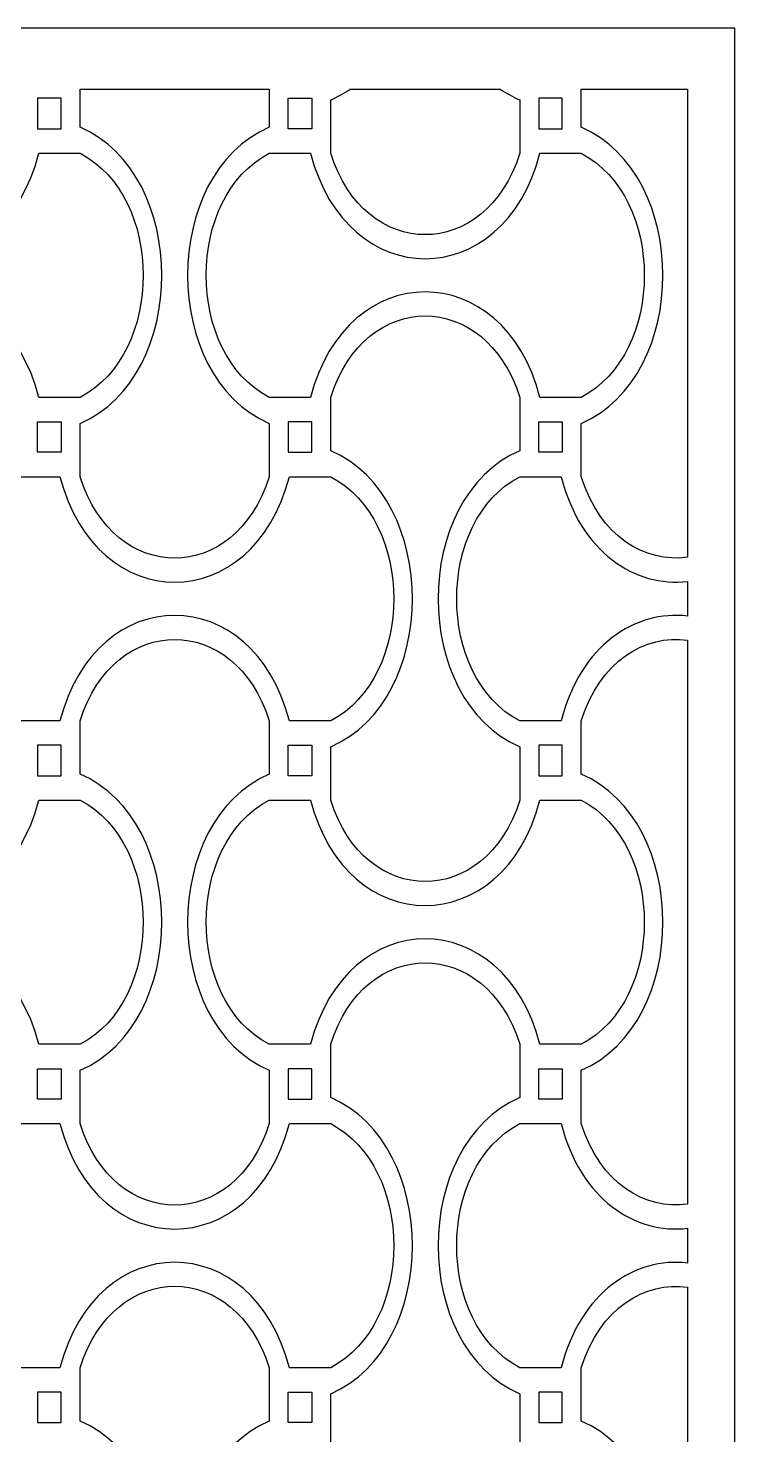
# Model space of a CAD drawing. Header units: centimetres. Extents: x -27 to -22.3, y -9 to 9.
# Drawn here: x -24.519 to -22.266, y 4.515 to 9.001 of the extents above; entities that cross this region are included whole.
import ezdxf

# ---------------------------------------------------------------- set-up
doc = ezdxf.new("R2010")
doc.units = ezdxf.units.CM
doc.header["$MEASUREMENT"] = 0
doc.layers.add('layer 1', color=7, linetype='Continuous')

msp = doc.modelspace()

# ---------------------------------------------------------------- linework, layer by layer
at = {"layer": 'layer 1', "color": 250, "lineweight": 30}
for points, knots in [([(-26.99915, -9.00021), (-26.99915, -9.00021), (-26.99915, 9.00076), (-26.99915, 9.00076), (-26.99915, 9.00076), (-26.99915, 9.00076), (-22.26579, 9.00076), (-22.26579, 9.00076), (-22.26579, 9.00076), (-22.26579, 9.00076), (-22.26579, -9.00021), (-22.26579, -9.00021), (-22.26579, -9.00021), (-22.26579, -9.00021), (-26.99915, -9.00021), (-26.99915, -9.00021)], [0, 0, 0, 0, 0.2, 0.2, 0.2, 0.2, 0.4, 0.4, 0.4, 0.4, 0.6, 0.6, 0.6, 0.6, 1, 1, 1, 1]), ([(-23.75062, 8.80616), (-23.75062, 8.80616), (-24.35359, 8.80616), (-24.35359, 8.80616), (-24.35359, 8.80616), (-24.35359, 8.80616), (-24.35359, 8.68471), (-24.35359, 8.68471), (-24.35359, 8.68471), (-24.00639, 8.53571), (-24.00639, 7.88952), (-24.35359, 7.74051), (-24.35359, 7.74051), (-24.35359, 7.74051), (-24.35359, 7.57042), (-24.35359, 7.57042), (-24.35359, 7.57042), (-24.35359, 7.57042), (-24.35359, 7.57042), (-24.35359, 7.57042), (-24.35359, 7.57042), (-24.24547, 7.22427), (-23.85874, 7.22427), (-23.75062, 7.57042), (-23.75062, 7.57042), (-23.75062, 7.57042), (-23.75062, 7.74051), (-23.75062, 7.74051), (-23.75062, 7.74051), (-24.09781, 7.88952), (-24.09781, 8.53571), (-23.75062, 8.68471), (-23.75062, 8.68471), (-23.75062, 8.68471), (-23.75062, 8.80616), (-23.75062, 8.80616)], [0, 0, 0, 0, 0.1, 0.1, 0.1, 0.1, 0.2, 0.2, 0.2, 0.2, 0.3, 0.3, 0.3, 0.3, 0.4, 0.4, 0.4, 0.4, 0.5, 0.5, 0.5, 0.5, 0.6, 0.6, 0.6, 0.6, 0.7, 0.7, 0.7, 0.7, 0.8, 0.8, 0.8, 0.8, 1, 1, 1, 1]), ([(-23.01371, 8.80616), (-23.01371, 8.80616), (-23.49262, 8.80616), (-23.49262, 8.80616), (-23.49262, 8.80616), (-23.51189, 8.79291), (-23.53256, 8.7814), (-23.55465, 8.77192), (-23.55465, 8.77192), (-23.55465, 8.77192), (-23.55465, 8.60182), (-23.55465, 8.60182), (-23.55465, 8.60182), (-23.44653, 8.25568), (-23.05979, 8.25568), (-22.95167, 8.60182), (-22.95167, 8.60182), (-22.95167, 8.60182), (-22.95167, 8.60182), (-22.95167, 8.60182), (-22.95167, 8.60182), (-22.95167, 8.60182), (-22.95167, 8.77192), (-22.95167, 8.77192), (-22.95167, 8.77192), (-22.97376, 8.7814), (-22.99444, 8.79291), (-23.01371, 8.80616)], [0, 0, 0, 0, 0.125, 0.125, 0.125, 0.125, 0.25, 0.25, 0.25, 0.25, 0.375, 0.375, 0.375, 0.375, 0.5, 0.5, 0.5, 0.5, 0.625, 0.625, 0.625, 0.625, 0.75, 0.75, 0.75, 0.75, 1, 1, 1, 1]), ([(-22.41653, 7.31354), (-22.41653, 7.31354), (-22.41653, 8.80616), (-22.41653, 8.80616), (-22.41653, 8.80616), (-22.41653, 8.80616), (-22.75571, 8.80616), (-22.75571, 8.80616), (-22.75571, 8.80616), (-22.75571, 8.80616), (-22.75571, 8.68471), (-22.75571, 8.68471), (-22.75571, 8.68471), (-22.40851, 8.53571), (-22.40851, 7.88952), (-22.75571, 7.74051), (-22.75571, 7.74051), (-22.75571, 7.74051), (-22.75571, 7.57042), (-22.75571, 7.57042), (-22.75571, 7.57042), (-22.75571, 7.57042), (-22.75571, 7.57042), (-22.75571, 7.57042), (-22.75571, 7.57042), (-22.69614, 7.37973), (-22.55203, 7.29413), (-22.41653, 7.31354)], [0, 0, 0, 0, 0.125, 0.125, 0.125, 0.125, 0.25, 0.25, 0.25, 0.25, 0.375, 0.375, 0.375, 0.375, 0.5, 0.5, 0.5, 0.5, 0.625, 0.625, 0.625, 0.625, 0.75, 0.75, 0.75, 0.75, 1, 1, 1, 1]), ([(-24.41389, 8.77697), (-24.41389, 8.77697), (-24.41389, 8.67966), (-24.41389, 8.67966), (-24.41389, 8.67966), (-24.41389, 8.67966), (-24.48926, 8.67966), (-24.48926, 8.67966), (-24.48926, 8.67966), (-24.48926, 8.67966), (-24.48926, 8.77697), (-24.48926, 8.77697), (-24.48926, 8.77697), (-24.48926, 8.77697), (-24.41389, 8.77697), (-24.41389, 8.77697)], [0, 0, 0, 0, 0.2, 0.2, 0.2, 0.2, 0.4, 0.4, 0.4, 0.4, 0.6, 0.6, 0.6, 0.6, 1, 1, 1, 1]), ([(-23.61495, 8.77697), (-23.61495, 8.77697), (-23.69032, 8.77697), (-23.69032, 8.77697), (-23.69032, 8.77697), (-23.69032, 8.77697), (-23.69032, 8.67966), (-23.69032, 8.67966), (-23.69032, 8.67966), (-23.69032, 8.67966), (-23.61495, 8.67966), (-23.61495, 8.67966), (-23.61495, 8.67966), (-23.61495, 8.67966), (-23.61495, 8.77697), (-23.61495, 8.77697)], [0, 0, 0, 0, 0.2, 0.2, 0.2, 0.2, 0.4, 0.4, 0.4, 0.4, 0.6, 0.6, 0.6, 0.6, 1, 1, 1, 1]), ([(-22.816, 8.77697), (-22.816, 8.77697), (-22.816, 8.67966), (-22.816, 8.67966), (-22.816, 8.67966), (-22.816, 8.67966), (-22.89137, 8.67966), (-22.89137, 8.67966), (-22.89137, 8.67966), (-22.89137, 8.67966), (-22.89137, 8.77697), (-22.89137, 8.77697), (-22.89137, 8.77697), (-22.89137, 8.77697), (-22.816, 8.77697), (-22.816, 8.77697)], [0, 0, 0, 0, 0.2, 0.2, 0.2, 0.2, 0.4, 0.4, 0.4, 0.4, 0.6, 0.6, 0.6, 0.6, 1, 1, 1, 1]), ([(-25.3485, 7.8234), (-25.3485, 7.8234), (-25.21674, 7.8234), (-25.21674, 7.8234), (-25.21674, 7.8234), (-25.10132, 8.27162), (-24.60077, 8.27162), (-24.48535, 7.8234), (-24.48535, 7.8234), (-24.48535, 7.8234), (-24.35359, 7.8234), (-24.35359, 7.8234), (-24.35359, 7.8234), (-24.08547, 7.96298), (-24.08547, 8.46224), (-24.35359, 8.60182), (-24.35359, 8.60182), (-24.35359, 8.60182), (-24.48535, 8.60182), (-24.48535, 8.60182), (-24.48535, 8.60182), (-24.60077, 8.1536), (-25.10132, 8.1536), (-25.21674, 8.60182), (-25.21674, 8.60182), (-25.21674, 8.60182), (-25.3485, 8.60182), (-25.3485, 8.60182), (-25.3485, 8.60182), (-25.3485, 8.60182), (-25.3485, 8.60182), (-25.3485, 8.60182), (-25.3485, 8.60182), (-25.61663, 8.46224), (-25.61663, 7.96298), (-25.3485, 7.8234)], [0, 0, 0, 0, 0.1, 0.1, 0.1, 0.1, 0.2, 0.2, 0.2, 0.2, 0.3, 0.3, 0.3, 0.3, 0.4, 0.4, 0.4, 0.4, 0.5, 0.5, 0.5, 0.5, 0.6, 0.6, 0.6, 0.6, 0.7, 0.7, 0.7, 0.7, 0.8, 0.8, 0.8, 0.8, 1, 1, 1, 1]), ([(-23.75062, 7.8234), (-23.75062, 7.8234), (-23.61886, 7.8234), (-23.61886, 7.8234), (-23.61886, 7.8234), (-23.50343, 8.27162), (-23.00289, 8.27162), (-22.88746, 7.8234), (-22.88746, 7.8234), (-22.88746, 7.8234), (-22.75571, 7.8234), (-22.75571, 7.8234), (-22.75571, 7.8234), (-22.48758, 7.96298), (-22.48758, 8.46224), (-22.75571, 8.60182), (-22.75571, 8.60182), (-22.75571, 8.60182), (-22.88746, 8.60182), (-22.88746, 8.60182), (-22.88746, 8.60182), (-23.00289, 8.1536), (-23.50343, 8.1536), (-23.61886, 8.60182), (-23.61886, 8.60182), (-23.61886, 8.60182), (-23.75062, 8.60182), (-23.75062, 8.60182), (-23.75062, 8.60182), (-23.75062, 8.60182), (-23.75062, 8.60182), (-23.75062, 8.60182), (-23.75062, 8.60182), (-24.01874, 8.46224), (-24.01874, 7.96298), (-23.75062, 7.8234)], [0, 0, 0, 0, 0.1, 0.1, 0.1, 0.1, 0.2, 0.2, 0.2, 0.2, 0.3, 0.3, 0.3, 0.3, 0.4, 0.4, 0.4, 0.4, 0.5, 0.5, 0.5, 0.5, 0.6, 0.6, 0.6, 0.6, 0.7, 0.7, 0.7, 0.7, 0.8, 0.8, 0.8, 0.8, 1, 1, 1, 1]), ([(-23.55465, 7.8234), (-23.55465, 7.8234), (-23.55465, 7.65331), (-23.55465, 7.65331), (-23.55465, 7.65331), (-23.20745, 7.5043), (-23.20745, 6.85811), (-23.55465, 6.7091), (-23.55465, 6.7091), (-23.55465, 6.7091), (-23.55465, 6.53901), (-23.55465, 6.53901), (-23.55465, 6.53901), (-23.44653, 6.19287), (-23.05979, 6.19287), (-22.95167, 6.53901), (-22.95167, 6.53901), (-22.95167, 6.53901), (-22.95167, 6.53901), (-22.95167, 6.53901), (-22.95167, 6.53901), (-22.95167, 6.53901), (-22.95167, 6.7091), (-22.95167, 6.7091), (-22.95167, 6.7091), (-23.29887, 6.85811), (-23.29887, 7.5043), (-22.95167, 7.65331), (-22.95167, 7.65331), (-22.95167, 7.65331), (-22.95167, 7.8234), (-22.95167, 7.8234), (-22.95167, 7.8234), (-23.05979, 8.16954), (-23.44653, 8.16954), (-23.55465, 7.8234)], [0, 0, 0, 0, 0.1, 0.1, 0.1, 0.1, 0.2, 0.2, 0.2, 0.2, 0.3, 0.3, 0.3, 0.3, 0.4, 0.4, 0.4, 0.4, 0.5, 0.5, 0.5, 0.5, 0.6, 0.6, 0.6, 0.6, 0.7, 0.7, 0.7, 0.7, 0.8, 0.8, 0.8, 0.8, 1, 1, 1, 1]), ([(-24.48926, 7.74556), (-24.48926, 7.74556), (-24.48926, 7.64826), (-24.48926, 7.64826), (-24.48926, 7.64826), (-24.48926, 7.64826), (-24.41389, 7.64826), (-24.41389, 7.64826), (-24.41389, 7.64826), (-24.41389, 7.64826), (-24.41389, 7.74556), (-24.41389, 7.74556), (-24.41389, 7.74556), (-24.41389, 7.74556), (-24.48926, 7.74556), (-24.48926, 7.74556)], [0, 0, 0, 0, 0.2, 0.2, 0.2, 0.2, 0.4, 0.4, 0.4, 0.4, 0.6, 0.6, 0.6, 0.6, 1, 1, 1, 1]), ([(-23.69032, 7.64826), (-23.69032, 7.64826), (-23.69032, 7.74556), (-23.69032, 7.74556), (-23.69032, 7.74556), (-23.69032, 7.74556), (-23.61495, 7.74556), (-23.61495, 7.74556), (-23.61495, 7.74556), (-23.61495, 7.74556), (-23.61495, 7.64826), (-23.61495, 7.64826), (-23.61495, 7.64826), (-23.61495, 7.64826), (-23.69032, 7.64826), (-23.69032, 7.64826)], [0, 0, 0, 0, 0.2, 0.2, 0.2, 0.2, 0.4, 0.4, 0.4, 0.4, 0.6, 0.6, 0.6, 0.6, 1, 1, 1, 1]), ([(-22.89137, 7.74556), (-22.89137, 7.74556), (-22.89137, 7.64826), (-22.89137, 7.64826), (-22.89137, 7.64826), (-22.89137, 7.64826), (-22.816, 7.64826), (-22.816, 7.64826), (-22.816, 7.64826), (-22.816, 7.64826), (-22.816, 7.74556), (-22.816, 7.74556), (-22.816, 7.74556), (-22.816, 7.74556), (-22.89137, 7.74556), (-22.89137, 7.74556)], [0, 0, 0, 0, 0.2, 0.2, 0.2, 0.2, 0.4, 0.4, 0.4, 0.4, 0.6, 0.6, 0.6, 0.6, 1, 1, 1, 1]), ([(-23.55465, 7.57042), (-23.55465, 7.57042), (-23.68641, 7.57042), (-23.68641, 7.57042), (-23.68641, 7.57042), (-23.80183, 7.12219), (-24.30238, 7.12219), (-24.4178, 7.57042), (-24.4178, 7.57042), (-24.4178, 7.57042), (-24.54956, 7.57042), (-24.54956, 7.57042), (-24.54956, 7.57042), (-24.81769, 7.43084), (-24.81769, 6.93157), (-24.54956, 6.79199), (-24.54956, 6.79199), (-24.54956, 6.79199), (-24.54956, 6.79199), (-24.54956, 6.79199), (-24.54956, 6.79199), (-24.54956, 6.79199), (-24.4178, 6.79199), (-24.4178, 6.79199), (-24.4178, 6.79199), (-24.30238, 7.24021), (-23.80183, 7.24021), (-23.68641, 6.79199), (-23.68641, 6.79199), (-23.68641, 6.79199), (-23.55465, 6.79199), (-23.55465, 6.79199), (-23.55465, 6.79199), (-23.28652, 6.93157), (-23.28652, 7.43084), (-23.55465, 7.57042)], [0, 0, 0, 0, 0.1, 0.1, 0.1, 0.1, 0.2, 0.2, 0.2, 0.2, 0.3, 0.3, 0.3, 0.3, 0.4, 0.4, 0.4, 0.4, 0.5, 0.5, 0.5, 0.5, 0.6, 0.6, 0.6, 0.6, 0.7, 0.7, 0.7, 0.7, 0.8, 0.8, 0.8, 0.8, 1, 1, 1, 1]), ([(-22.41653, 7.12584), (-22.41653, 7.12584), (-22.41653, 7.23657), (-22.41653, 7.23657), (-22.41653, 7.23657), (-22.5824, 7.21674), (-22.75749, 7.328), (-22.81991, 7.57042), (-22.81991, 7.57042), (-22.81991, 7.57042), (-22.95167, 7.57042), (-22.95167, 7.57042), (-22.95167, 7.57042), (-23.2198, 7.43084), (-23.2198, 6.93157), (-22.95167, 6.79199), (-22.95167, 6.79199), (-22.95167, 6.79199), (-22.95167, 6.79199), (-22.95167, 6.79199), (-22.95167, 6.79199), (-22.95167, 6.79199), (-22.81991, 6.79199), (-22.81991, 6.79199), (-22.81991, 6.79199), (-22.75749, 7.03442), (-22.5824, 7.14567), (-22.41653, 7.12584)], [0, 0, 0, 0, 0.125, 0.125, 0.125, 0.125, 0.25, 0.25, 0.25, 0.25, 0.375, 0.375, 0.375, 0.375, 0.5, 0.5, 0.5, 0.5, 0.625, 0.625, 0.625, 0.625, 0.75, 0.75, 0.75, 0.75, 1, 1, 1, 1]), ([(-23.75062, 5.5076), (-23.75062, 5.5076), (-23.75062, 5.6777), (-23.75062, 5.6777), (-23.75062, 5.6777), (-24.09781, 5.8267), (-24.09781, 6.47289), (-23.75062, 6.6219), (-23.75062, 6.6219), (-23.75062, 6.6219), (-23.75062, 6.79199), (-23.75062, 6.79199), (-23.75062, 6.79199), (-23.85874, 7.13813), (-24.24547, 7.13814), (-24.35359, 6.79199), (-24.35359, 6.79199), (-24.35359, 6.79199), (-24.35359, 6.6219), (-24.35359, 6.6219), (-24.35359, 6.6219), (-24.00639, 6.47289), (-24.00639, 5.8267), (-24.35359, 5.6777), (-24.35359, 5.6777), (-24.35359, 5.6777), (-24.35359, 5.5076), (-24.35359, 5.5076), (-24.35359, 5.5076), (-24.35359, 5.5076), (-24.35359, 5.5076), (-24.35359, 5.5076), (-24.35359, 5.5076), (-24.24547, 5.16146), (-23.85874, 5.16146), (-23.75062, 5.5076)], [0, 0, 0, 0, 0.1, 0.1, 0.1, 0.1, 0.2, 0.2, 0.2, 0.2, 0.3, 0.3, 0.3, 0.3, 0.4, 0.4, 0.4, 0.4, 0.5, 0.5, 0.5, 0.5, 0.6, 0.6, 0.6, 0.6, 0.7, 0.7, 0.7, 0.7, 0.8, 0.8, 0.8, 0.8, 1, 1, 1, 1]), ([(-22.41653, 5.25073), (-22.41653, 5.25073), (-22.41653, 7.04886), (-22.41653, 7.04886), (-22.41653, 7.04886), (-22.55203, 7.06828), (-22.69614, 6.98268), (-22.75571, 6.79199), (-22.75571, 6.79199), (-22.75571, 6.79199), (-22.75571, 6.6219), (-22.75571, 6.6219), (-22.75571, 6.6219), (-22.40851, 6.47289), (-22.40851, 5.8267), (-22.75571, 5.6777), (-22.75571, 5.6777), (-22.75571, 5.6777), (-22.75571, 5.5076), (-22.75571, 5.5076), (-22.75571, 5.5076), (-22.75571, 5.5076), (-22.75571, 5.5076), (-22.75571, 5.5076), (-22.75571, 5.5076), (-22.69614, 5.31692), (-22.55203, 5.23131), (-22.41653, 5.25073)], [0, 0, 0, 0, 0.125, 0.125, 0.125, 0.125, 0.25, 0.25, 0.25, 0.25, 0.375, 0.375, 0.375, 0.375, 0.5, 0.5, 0.5, 0.5, 0.625, 0.625, 0.625, 0.625, 0.75, 0.75, 0.75, 0.75, 1, 1, 1, 1]), ([(-24.41389, 6.71415), (-24.41389, 6.71415), (-24.41389, 6.61685), (-24.41389, 6.61685), (-24.41389, 6.61685), (-24.41389, 6.61685), (-24.48926, 6.61685), (-24.48926, 6.61685), (-24.48926, 6.61685), (-24.48926, 6.61685), (-24.48926, 6.71415), (-24.48926, 6.71415), (-24.48926, 6.71415), (-24.48926, 6.71415), (-24.41389, 6.71415), (-24.41389, 6.71415)], [0, 0, 0, 0, 0.2, 0.2, 0.2, 0.2, 0.4, 0.4, 0.4, 0.4, 0.6, 0.6, 0.6, 0.6, 1, 1, 1, 1]), ([(-23.61495, 6.71415), (-23.61495, 6.71415), (-23.69032, 6.71415), (-23.69032, 6.71415), (-23.69032, 6.71415), (-23.69032, 6.71415), (-23.69032, 6.61685), (-23.69032, 6.61685), (-23.69032, 6.61685), (-23.69032, 6.61685), (-23.61495, 6.61685), (-23.61495, 6.61685), (-23.61495, 6.61685), (-23.61495, 6.61685), (-23.61495, 6.71415), (-23.61495, 6.71415)], [0, 0, 0, 0, 0.2, 0.2, 0.2, 0.2, 0.4, 0.4, 0.4, 0.4, 0.6, 0.6, 0.6, 0.6, 1, 1, 1, 1]), ([(-22.816, 6.71415), (-22.816, 6.71415), (-22.816, 6.61685), (-22.816, 6.61685), (-22.816, 6.61685), (-22.816, 6.61685), (-22.89137, 6.61685), (-22.89137, 6.61685), (-22.89137, 6.61685), (-22.89137, 6.61685), (-22.89137, 6.71415), (-22.89137, 6.71415), (-22.89137, 6.71415), (-22.89137, 6.71415), (-22.816, 6.71415), (-22.816, 6.71415)], [0, 0, 0, 0, 0.2, 0.2, 0.2, 0.2, 0.4, 0.4, 0.4, 0.4, 0.6, 0.6, 0.6, 0.6, 1, 1, 1, 1]), ([(-25.3485, 5.76059), (-25.3485, 5.76059), (-25.21674, 5.76059), (-25.21674, 5.76059), (-25.21674, 5.76059), (-25.10132, 6.20881), (-24.60077, 6.20881), (-24.48535, 5.76059), (-24.48535, 5.76059), (-24.48535, 5.76059), (-24.35359, 5.76059), (-24.35359, 5.76059), (-24.35359, 5.76059), (-24.08547, 5.90017), (-24.08547, 6.39943), (-24.35359, 6.53901), (-24.35359, 6.53901), (-24.35359, 6.53901), (-24.48535, 6.53901), (-24.48535, 6.53901), (-24.48535, 6.53901), (-24.60077, 6.09079), (-25.10132, 6.09079), (-25.21674, 6.53901), (-25.21674, 6.53901), (-25.21674, 6.53901), (-25.3485, 6.53901), (-25.3485, 6.53901), (-25.3485, 6.53901), (-25.3485, 6.53901), (-25.3485, 6.53901), (-25.3485, 6.53901), (-25.3485, 6.53901), (-25.61663, 6.39943), (-25.61663, 5.90017), (-25.3485, 5.76059)], [0, 0, 0, 0, 0.1, 0.1, 0.1, 0.1, 0.2, 0.2, 0.2, 0.2, 0.3, 0.3, 0.3, 0.3, 0.4, 0.4, 0.4, 0.4, 0.5, 0.5, 0.5, 0.5, 0.6, 0.6, 0.6, 0.6, 0.7, 0.7, 0.7, 0.7, 0.8, 0.8, 0.8, 0.8, 1, 1, 1, 1]), ([(-23.75062, 5.76059), (-23.75062, 5.76059), (-23.61886, 5.76059), (-23.61886, 5.76059), (-23.61886, 5.76059), (-23.50343, 6.20881), (-23.00289, 6.20881), (-22.88746, 5.76059), (-22.88746, 5.76059), (-22.88746, 5.76059), (-22.75571, 5.76059), (-22.75571, 5.76059), (-22.75571, 5.76059), (-22.48758, 5.90017), (-22.48758, 6.39943), (-22.75571, 6.53901), (-22.75571, 6.53901), (-22.75571, 6.53901), (-22.88746, 6.53901), (-22.88746, 6.53901), (-22.88746, 6.53901), (-23.00289, 6.09079), (-23.50343, 6.09079), (-23.61886, 6.53901), (-23.61886, 6.53901), (-23.61886, 6.53901), (-23.75062, 6.53901), (-23.75062, 6.53901), (-23.75062, 6.53901), (-23.75062, 6.53901), (-23.75062, 6.53901), (-23.75062, 6.53901), (-23.75062, 6.53901), (-24.01874, 6.39943), (-24.01874, 5.90017), (-23.75062, 5.76059)], [0, 0, 0, 0, 0.1, 0.1, 0.1, 0.1, 0.2, 0.2, 0.2, 0.2, 0.3, 0.3, 0.3, 0.3, 0.4, 0.4, 0.4, 0.4, 0.5, 0.5, 0.5, 0.5, 0.6, 0.6, 0.6, 0.6, 0.7, 0.7, 0.7, 0.7, 0.8, 0.8, 0.8, 0.8, 1, 1, 1, 1]), ([(-23.55465, 5.76059), (-23.55465, 5.76059), (-23.55465, 5.59049), (-23.55465, 5.59049), (-23.55465, 5.59049), (-23.20745, 5.44148), (-23.20745, 4.79529), (-23.55465, 4.64629), (-23.55465, 4.64629), (-23.55465, 4.64629), (-23.55465, 4.47619), (-23.55465, 4.47619), (-23.55465, 4.47619), (-23.44653, 4.13005), (-23.05979, 4.13005), (-22.95167, 4.47619), (-22.95167, 4.47619), (-22.95167, 4.47619), (-22.95167, 4.47619), (-22.95167, 4.47619), (-22.95167, 4.47619), (-22.95167, 4.47619), (-22.95167, 4.64629), (-22.95167, 4.64629), (-22.95167, 4.64629), (-23.29887, 4.79529), (-23.29887, 5.44148), (-22.95167, 5.59049), (-22.95167, 5.59049), (-22.95167, 5.59049), (-22.95167, 5.76059), (-22.95167, 5.76059), (-22.95167, 5.76059), (-23.05979, 6.10673), (-23.44653, 6.10673), (-23.55465, 5.76059)], [0, 0, 0, 0, 0.1, 0.1, 0.1, 0.1, 0.2, 0.2, 0.2, 0.2, 0.3, 0.3, 0.3, 0.3, 0.4, 0.4, 0.4, 0.4, 0.5, 0.5, 0.5, 0.5, 0.6, 0.6, 0.6, 0.6, 0.7, 0.7, 0.7, 0.7, 0.8, 0.8, 0.8, 0.8, 1, 1, 1, 1]), ([(-24.48926, 5.68274), (-24.48926, 5.68274), (-24.48926, 5.58544), (-24.48926, 5.58544), (-24.48926, 5.58544), (-24.48926, 5.58544), (-24.41389, 5.58544), (-24.41389, 5.58544), (-24.41389, 5.58544), (-24.41389, 5.58544), (-24.41389, 5.68274), (-24.41389, 5.68274), (-24.41389, 5.68274), (-24.41389, 5.68274), (-24.48926, 5.68274), (-24.48926, 5.68274)], [0, 0, 0, 0, 0.2, 0.2, 0.2, 0.2, 0.4, 0.4, 0.4, 0.4, 0.6, 0.6, 0.6, 0.6, 1, 1, 1, 1]), ([(-23.69032, 5.58544), (-23.69032, 5.58544), (-23.69032, 5.68274), (-23.69032, 5.68274), (-23.69032, 5.68274), (-23.69032, 5.68274), (-23.61495, 5.68274), (-23.61495, 5.68274), (-23.61495, 5.68274), (-23.61495, 5.68274), (-23.61495, 5.58544), (-23.61495, 5.58544), (-23.61495, 5.58544), (-23.61495, 5.58544), (-23.69032, 5.58544), (-23.69032, 5.58544)], [0, 0, 0, 0, 0.2, 0.2, 0.2, 0.2, 0.4, 0.4, 0.4, 0.4, 0.6, 0.6, 0.6, 0.6, 1, 1, 1, 1]), ([(-22.89137, 5.68274), (-22.89137, 5.68274), (-22.89137, 5.58544), (-22.89137, 5.58544), (-22.89137, 5.58544), (-22.89137, 5.58544), (-22.816, 5.58544), (-22.816, 5.58544), (-22.816, 5.58544), (-22.816, 5.58544), (-22.816, 5.68274), (-22.816, 5.68274), (-22.816, 5.68274), (-22.816, 5.68274), (-22.89137, 5.68274), (-22.89137, 5.68274)], [0, 0, 0, 0, 0.2, 0.2, 0.2, 0.2, 0.4, 0.4, 0.4, 0.4, 0.6, 0.6, 0.6, 0.6, 1, 1, 1, 1]), ([(-23.55465, 5.5076), (-23.55465, 5.5076), (-23.68641, 5.5076), (-23.68641, 5.5076), (-23.68641, 5.5076), (-23.80183, 5.05938), (-24.30238, 5.05938), (-24.4178, 5.5076), (-24.4178, 5.5076), (-24.4178, 5.5076), (-24.54956, 5.5076), (-24.54956, 5.5076), (-24.54956, 5.5076), (-24.81769, 5.36802), (-24.81769, 4.86876), (-24.54956, 4.72918), (-24.54956, 4.72918), (-24.54956, 4.72918), (-24.54956, 4.72918), (-24.54956, 4.72918), (-24.54956, 4.72918), (-24.54956, 4.72918), (-24.4178, 4.72918), (-24.4178, 4.72918), (-24.4178, 4.72918), (-24.30238, 5.1774), (-23.80183, 5.1774), (-23.68641, 4.72918), (-23.68641, 4.72918), (-23.68641, 4.72918), (-23.55465, 4.72918), (-23.55465, 4.72918), (-23.55465, 4.72918), (-23.28652, 4.86876), (-23.28652, 5.36802), (-23.55465, 5.5076)], [0, 0, 0, 0, 0.1, 0.1, 0.1, 0.1, 0.2, 0.2, 0.2, 0.2, 0.3, 0.3, 0.3, 0.3, 0.4, 0.4, 0.4, 0.4, 0.5, 0.5, 0.5, 0.5, 0.6, 0.6, 0.6, 0.6, 0.7, 0.7, 0.7, 0.7, 0.8, 0.8, 0.8, 0.8, 1, 1, 1, 1]), ([(-22.41653, 5.06302), (-22.41653, 5.06302), (-22.41653, 5.17375), (-22.41653, 5.17375), (-22.41653, 5.17375), (-22.5824, 5.15392), (-22.75749, 5.26518), (-22.81991, 5.5076), (-22.81991, 5.5076), (-22.81991, 5.5076), (-22.95167, 5.5076), (-22.95167, 5.5076), (-22.95167, 5.5076), (-23.2198, 5.36802), (-23.2198, 4.86876), (-22.95167, 4.72918), (-22.95167, 4.72918), (-22.95167, 4.72918), (-22.95167, 4.72918), (-22.95167, 4.72918), (-22.95167, 4.72918), (-22.95167, 4.72918), (-22.81991, 4.72918), (-22.81991, 4.72918), (-22.81991, 4.72918), (-22.75749, 4.9716), (-22.5824, 5.08285), (-22.41653, 5.06302)], [0, 0, 0, 0, 0.125, 0.125, 0.125, 0.125, 0.25, 0.25, 0.25, 0.25, 0.375, 0.375, 0.375, 0.375, 0.5, 0.5, 0.5, 0.5, 0.625, 0.625, 0.625, 0.625, 0.75, 0.75, 0.75, 0.75, 1, 1, 1, 1]), ([(-23.75062, 3.44479), (-23.75062, 3.44479), (-23.75062, 3.61488), (-23.75062, 3.61488), (-23.75062, 3.61488), (-24.09781, 3.76389), (-24.09781, 4.41008), (-23.75062, 4.55908), (-23.75062, 4.55908), (-23.75062, 4.55908), (-23.75062, 4.72918), (-23.75062, 4.72918), (-23.75062, 4.72918), (-23.85874, 5.07532), (-24.24547, 5.07532), (-24.35359, 4.72918), (-24.35359, 4.72918), (-24.35359, 4.72918), (-24.35359, 4.55908), (-24.35359, 4.55908), (-24.35359, 4.55908), (-24.00639, 4.41008), (-24.00639, 3.76389), (-24.35359, 3.61488), (-24.35359, 3.61488), (-24.35359, 3.61488), (-24.35359, 3.44479), (-24.35359, 3.44479), (-24.35359, 3.44479), (-24.35359, 3.44479), (-24.35359, 3.44479), (-24.35359, 3.44479), (-24.35359, 3.44479), (-24.24547, 3.09865), (-23.85874, 3.09864), (-23.75062, 3.44479)], [0, 0, 0, 0, 0.1, 0.1, 0.1, 0.1, 0.2, 0.2, 0.2, 0.2, 0.3, 0.3, 0.3, 0.3, 0.4, 0.4, 0.4, 0.4, 0.5, 0.5, 0.5, 0.5, 0.6, 0.6, 0.6, 0.6, 0.7, 0.7, 0.7, 0.7, 0.8, 0.8, 0.8, 0.8, 1, 1, 1, 1]), ([(-22.41653, 3.18791), (-22.41653, 3.18791), (-22.41653, 4.98605), (-22.41653, 4.98605), (-22.41653, 4.98605), (-22.55203, 5.00546), (-22.69614, 4.91986), (-22.75571, 4.72918), (-22.75571, 4.72918), (-22.75571, 4.72918), (-22.75571, 4.55908), (-22.75571, 4.55908), (-22.75571, 4.55908), (-22.40851, 4.41008), (-22.40851, 3.76389), (-22.75571, 3.61488), (-22.75571, 3.61488), (-22.75571, 3.61488), (-22.75571, 3.44479), (-22.75571, 3.44479), (-22.75571, 3.44479), (-22.75571, 3.44479), (-22.75571, 3.44479), (-22.75571, 3.44479), (-22.75571, 3.44479), (-22.69614, 3.25411), (-22.55203, 3.1685), (-22.41653, 3.18791)], [0, 0, 0, 0, 0.125, 0.125, 0.125, 0.125, 0.25, 0.25, 0.25, 0.25, 0.375, 0.375, 0.375, 0.375, 0.5, 0.5, 0.5, 0.5, 0.625, 0.625, 0.625, 0.625, 0.75, 0.75, 0.75, 0.75, 1, 1, 1, 1]), ([(-24.41389, 4.65134), (-24.41389, 4.65134), (-24.41389, 4.55404), (-24.41389, 4.55404), (-24.41389, 4.55404), (-24.41389, 4.55404), (-24.48926, 4.55404), (-24.48926, 4.55404), (-24.48926, 4.55404), (-24.48926, 4.55404), (-24.48926, 4.65134), (-24.48926, 4.65134), (-24.48926, 4.65134), (-24.48926, 4.65134), (-24.41389, 4.65134), (-24.41389, 4.65134)], [0, 0, 0, 0, 0.2, 0.2, 0.2, 0.2, 0.4, 0.4, 0.4, 0.4, 0.6, 0.6, 0.6, 0.6, 1, 1, 1, 1]), ([(-23.61495, 4.65134), (-23.61495, 4.65134), (-23.69032, 4.65134), (-23.69032, 4.65134), (-23.69032, 4.65134), (-23.69032, 4.65134), (-23.69032, 4.55404), (-23.69032, 4.55404), (-23.69032, 4.55404), (-23.69032, 4.55404), (-23.61495, 4.55404), (-23.61495, 4.55404), (-23.61495, 4.55404), (-23.61495, 4.55404), (-23.61495, 4.65134), (-23.61495, 4.65134)], [0, 0, 0, 0, 0.2, 0.2, 0.2, 0.2, 0.4, 0.4, 0.4, 0.4, 0.6, 0.6, 0.6, 0.6, 1, 1, 1, 1]), ([(-22.816, 4.65134), (-22.816, 4.65134), (-22.816, 4.55404), (-22.816, 4.55404), (-22.816, 4.55404), (-22.816, 4.55404), (-22.89137, 4.55404), (-22.89137, 4.55404), (-22.89137, 4.55404), (-22.89137, 4.55404), (-22.89137, 4.65134), (-22.89137, 4.65134), (-22.89137, 4.65134), (-22.89137, 4.65134), (-22.816, 4.65134), (-22.816, 4.65134)], [0, 0, 0, 0, 0.2, 0.2, 0.2, 0.2, 0.4, 0.4, 0.4, 0.4, 0.6, 0.6, 0.6, 0.6, 1, 1, 1, 1])]:
    msp.add_open_spline(points, degree=3, knots=knots, dxfattribs=at)

doc.saveas('drawing.dxf')
